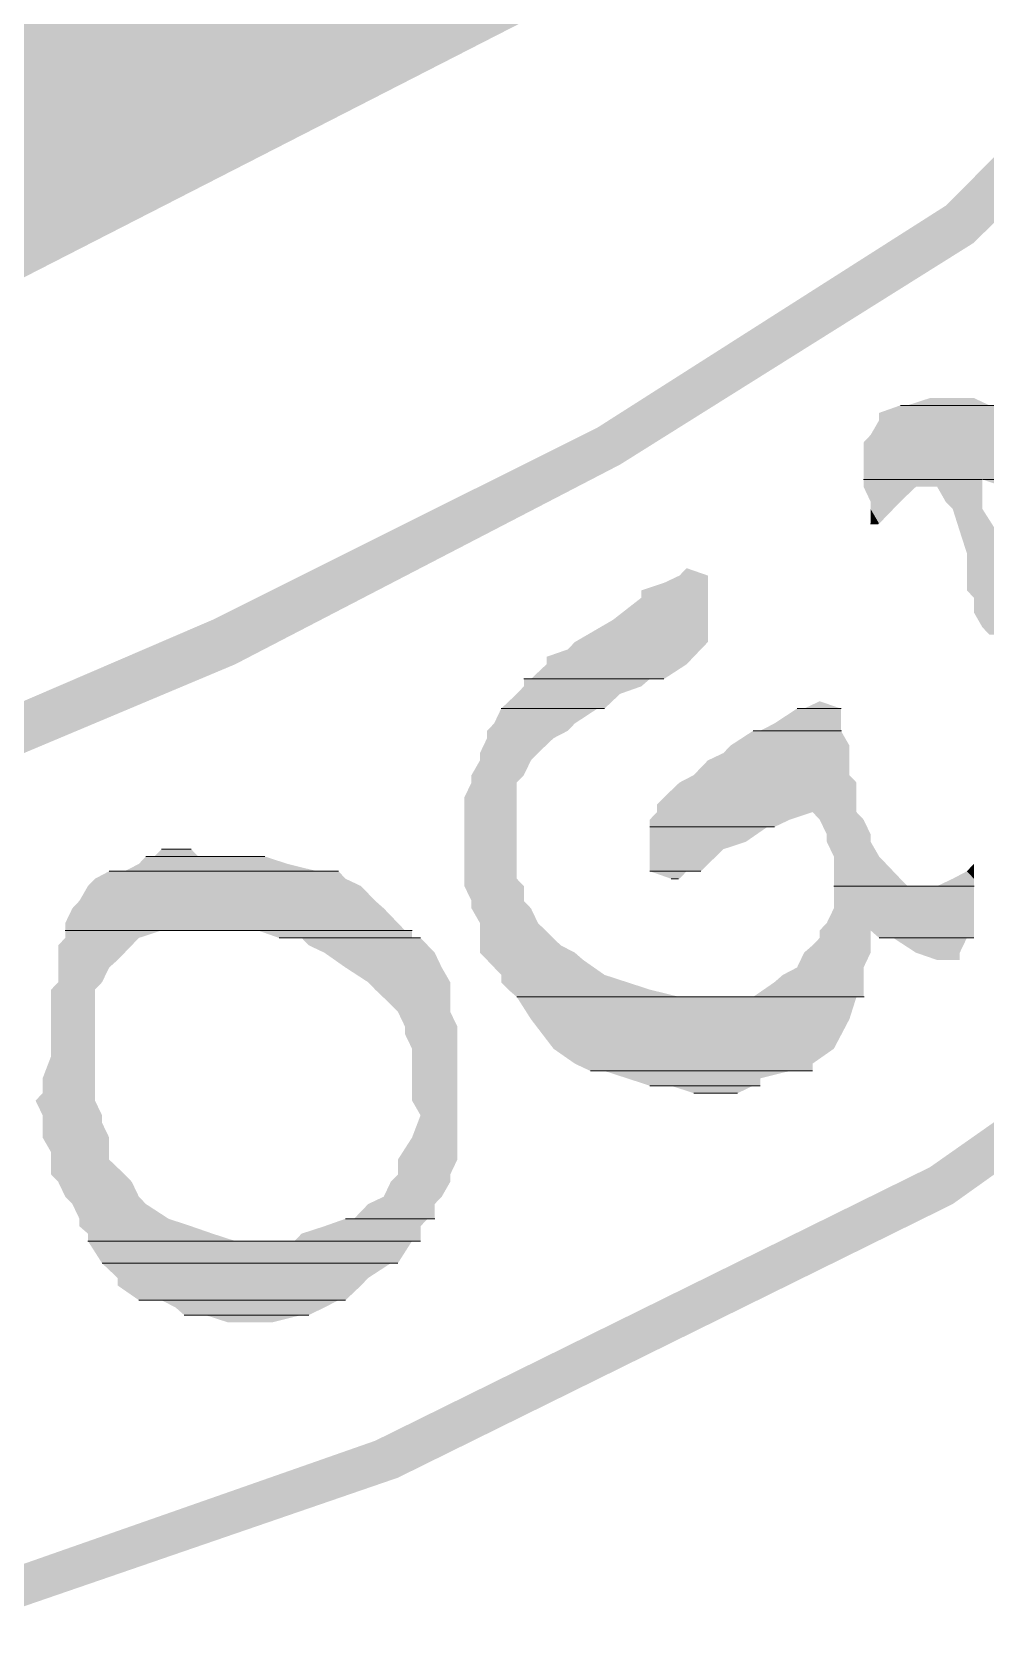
# Model space of a CAD drawing. Header units: inches. Extents: x 0.9 to 46, y 0.8 to 32.4.
# Drawn here: x 44.1417 to 44.3567, y 8.1548 to 8.5157 of the extents above; entities that cross this region are included whole.
import ezdxf

# ---------------------------------------------------------------- set-up
doc = ezdxf.new("R2010")
doc.units = ezdxf.units.IN
doc.header["$MEASUREMENT"] = 0
doc.layers.add('PDF_Geometry', color=7, linetype='Continuous')
doc.layers.add('PDF_Solid Fills', color=7, linetype='Continuous')

msp = doc.modelspace()

# ---------------------------------------------------------------- linework, layer by layer
at = {"layer": 'PDF_Geometry', "lineweight": 9}
for points in [[(44.33904, 8.43153), (44.33744, 8.43153), (44.35914, 8.43153)], [(44.33904, 8.43153), (44.35914, 8.43153)], [(44.32915, 8.41484), (44.35582, 8.41484)], [(44.32915, 8.41484), (44.35582, 8.41484)], [(44.32915, 8.41484), (44.35582, 8.41484)], [(44.32915, 8.41484), (44.35582, 8.41484)], [(44.35595, 8.41484), (44.38261, 8.41484)], [(44.35595, 8.41484), (44.38243, 8.41484)], [(44.33074, 8.40486), (44.33241, 8.40486)], [(44.25417, 8.36986), (44.25257, 8.36986), (44.28097, 8.36986)], [(44.25417, 8.36986), (44.28416, 8.36986), (44.28097, 8.36986)], [(44.24747, 8.36319), (44.26913, 8.36319)], [(44.24747, 8.36319), (44.27076, 8.36319), (44.26916, 8.36319)], [(44.31575, 8.36319), (44.31415, 8.36319), (44.32404, 8.36319)], [(44.31575, 8.36319), (44.32408, 8.36319)], [(44.30586, 8.35818), (44.30426, 8.35818), (44.32404, 8.35818)], [(44.30586, 8.35818), (44.32419, 8.35818)], [(44.28097, 8.33651), (44.30764, 8.33651)], [(44.28097, 8.33651), (44.30905, 8.33651), (44.30745, 8.33651)], [(44.1693, 8.32985), (44.16738, 8.32985), (44.19419, 8.32985)], [(44.1693, 8.32985), (44.19419, 8.32985)], [(44.17409, 8.3315), (44.1709, 8.3315), (44.17759, 8.3315)], [(44.161, 8.32653), (44.15909, 8.32653), (44.21078, 8.32653)], [(44.1626, 8.32653), (44.161, 8.32653), (44.20759, 8.32653)], [(44.161, 8.32653), (44.21078, 8.32653)], [(44.1626, 8.32653), (44.20759, 8.32653)], [(44.28097, 8.32653), (44.28931, 8.32653)], [(44.28097, 8.32653), (44.29245, 8.32653), (44.28926, 8.32653)], [(44.28576, 8.32484), (44.28743, 8.32484)], [(44.32245, 8.32318), (44.34412, 8.32318)], [(44.32245, 8.32318), (44.34414, 8.32318)], [(44.34574, 8.32318), (44.34414, 8.32318), (44.35403, 8.32318)], [(44.34574, 8.32318), (44.35408, 8.32318)], [(44.1492, 8.31319), (44.22586, 8.31319)], [(44.1492, 8.31319), (44.22586, 8.31319)], [(44.18749, 8.31319), (44.22737, 8.31319)], [(44.18749, 8.31319), (44.22737, 8.31319)], [(44.19738, 8.3115), (44.22928, 8.3115)], [(44.19738, 8.3115), (44.22928, 8.3115)], [(44.33266, 8.3115), (44.35244, 8.3115)], [(44.33266, 8.3115), (44.35403, 8.3115), (44.35244, 8.3115)], [(44.25098, 8.2982), (44.32764, 8.2982)], [(44.25098, 8.2982), (44.32915, 8.2982), (44.32755, 8.2982)], [(44.30426, 8.2982), (44.29916, 8.2982), (44.32915, 8.2982)], [(44.30426, 8.2982), (44.32926, 8.2982)], [(44.26757, 8.28151), (44.31415, 8.28151)], [(44.26757, 8.28151), (44.31766, 8.28151), (44.31415, 8.28151)], [(44.27076, 8.28151), (44.31242, 8.28151)], [(44.27076, 8.28151), (44.31415, 8.28151), (44.31255, 8.28151)], [(44.28097, 8.27819), (44.30426, 8.27819)], [(44.28097, 8.27819), (44.30586, 8.27819), (44.30426, 8.27819)], [(44.29086, 8.2765), (44.29916, 8.2765)], [(44.29086, 8.2765), (44.30075, 8.2765), (44.29916, 8.2765)], [(44.29405, 8.2765), (44.29916, 8.2765), (44.29597, 8.2765)], [(44.21429, 8.2482), (44.21237, 8.2482), (44.23088, 8.2482)], [(44.21429, 8.2482), (44.23247, 8.2482), (44.23088, 8.2482)], [(44.1543, 8.24319), (44.19764, 8.24319)], [(44.1543, 8.24319), (44.19738, 8.24319)], [(44.20088, 8.24319), (44.19738, 8.24319), (44.22737, 8.24319)], [(44.20088, 8.24319), (44.22928, 8.24319), (44.22737, 8.24319)], [(44.15749, 8.23818), (44.22249, 8.23818)], [(44.15749, 8.23818), (44.22418, 8.23818), (44.22258, 8.23818)], [(44.16579, 8.22985), (44.21078, 8.22985)], [(44.16579, 8.22985), (44.21237, 8.22985), (44.21078, 8.22985)], [(44.176, 8.2265), (44.20248, 8.2265)], [(44.176, 8.2265), (44.20408, 8.2265), (44.20248, 8.2265)]]:
    msp.add_lwpolyline(points, close=True, dxfattribs=at)
at = {"layer": 'PDF_Solid Fills', "lineweight": 9, "transparency": 33554559}
for points in [[(44.34765, 8.47652), (44.35403, 8.46819), (44.43412, 8.56317)], [(44.35403, 8.46819), (44.43412, 8.56317), (44.44241, 8.5565)], [(44.04742, 8.42486), (44.05093, 8.41484), (44.25257, 8.52983)], [(44.05093, 8.41484), (44.25257, 8.52983), (44.25927, 8.5215)], [(44.26916, 8.42652), (44.27427, 8.41819), (44.34765, 8.47652)], [(44.27427, 8.41819), (44.34765, 8.47652), (44.35403, 8.46819)], [(44.34414, 8.43319), (44.33904, 8.43153), (44.35754, 8.43153)], [(44.34414, 8.43319), (44.35403, 8.43319), (44.35754, 8.43153)], [(44.33744, 8.43153), (44.33266, 8.42984), (44.36073, 8.42984)], [(44.33266, 8.42984), (44.33266, 8.42818), (44.36424, 8.42818)], [(44.33266, 8.42984), (44.36073, 8.42984), (44.36424, 8.42818)], [(44.33744, 8.43153), (44.35914, 8.43153), (44.36073, 8.42984)], [(44.18238, 8.38319), (44.18749, 8.37317), (44.26916, 8.42652)], [(44.18749, 8.37317), (44.26916, 8.42652), (44.27427, 8.41819)], [(44.33266, 8.42818), (44.33074, 8.42486), (44.36743, 8.42486)], [(44.33266, 8.42818), (44.36424, 8.42818), (44.36743, 8.42486)], [(44.33074, 8.42486), (44.32915, 8.42317), (44.36935, 8.42317)], [(44.32915, 8.42317), (44.32915, 8.41985), (44.37414, 8.41985)], [(44.32915, 8.42317), (44.36935, 8.42317), (44.37414, 8.41985)], [(44.33074, 8.42486), (44.36743, 8.42486), (44.36935, 8.42317)], [(44.32915, 8.41985), (44.32915, 8.41484), (44.38083, 8.41484)], [(44.32915, 8.41985), (44.37414, 8.41985), (44.38083, 8.41484)], [(44.32915, 8.41484), (44.32915, 8.41318), (44.35595, 8.41318)], [(44.32915, 8.41484), (44.35595, 8.41484), (44.35595, 8.41318)], [(44.35595, 8.41484), (44.36073, 8.41318), (44.38753, 8.41318)], [(44.35595, 8.41484), (44.38243, 8.41484), (44.38753, 8.41318)], [(44.32915, 8.41318), (44.33074, 8.40983), (44.33744, 8.40983)], [(44.32915, 8.41318), (44.34095, 8.41318), (44.33744, 8.40983)], [(44.34574, 8.41318), (44.34765, 8.40983), (44.35595, 8.40983)], [(44.34574, 8.41318), (44.35595, 8.41318), (44.35595, 8.40983)], [(44.33074, 8.40983), (44.33074, 8.40817), (44.33585, 8.40817)], [(44.33074, 8.40983), (44.33744, 8.40983), (44.33585, 8.40817)], [(44.33074, 8.40817), (44.33074, 8.40486), (44.33266, 8.40486)], [(44.33074, 8.40817), (44.33585, 8.40817), (44.33266, 8.40486)], [(44.34765, 8.40983), (44.34925, 8.40817), (44.35595, 8.40817)], [(44.34765, 8.40983), (44.35595, 8.40983), (44.35595, 8.40817)], [(44.34925, 8.40817), (44.35084, 8.40316), (44.35914, 8.40316)], [(44.34925, 8.40817), (44.35595, 8.40817), (44.35914, 8.40316)], [(44.35084, 8.40316), (44.35244, 8.39819), (44.36073, 8.39819)], [(44.35084, 8.40316), (44.35914, 8.40316), (44.36073, 8.39819)], [(44.35244, 8.39819), (44.35244, 8.39484), (44.36073, 8.39484)], [(44.35244, 8.39819), (44.36073, 8.39819), (44.36073, 8.39484)], [(44.28767, 8.39318), (44.28416, 8.39152), (44.29405, 8.39152)], [(44.28926, 8.39484), (44.28767, 8.39318), (44.29405, 8.39318)], [(44.28767, 8.39318), (44.29405, 8.39318), (44.29405, 8.39152)], [(44.35244, 8.39484), (44.35244, 8.39318), (44.36265, 8.39318)], [(44.35244, 8.39484), (44.36073, 8.39484), (44.36265, 8.39318)], [(44.35244, 8.39318), (44.35244, 8.38983), (44.36424, 8.38983)], [(44.35244, 8.39318), (44.36265, 8.39318), (44.36424, 8.38983)], [(44.28416, 8.39152), (44.27905, 8.38983), (44.29405, 8.38983)], [(44.27905, 8.38983), (44.27905, 8.38817), (44.29405, 8.38817)], [(44.27905, 8.38983), (44.29405, 8.38983), (44.29405, 8.38817)], [(44.28416, 8.39152), (44.29405, 8.39152), (44.29405, 8.38983)], [(44.35244, 8.38983), (44.35403, 8.38817), (44.36424, 8.38817)], [(44.35244, 8.38983), (44.36424, 8.38983), (44.36424, 8.38817)], [(44.27905, 8.38817), (44.27267, 8.38319), (44.29405, 8.38319)], [(44.27905, 8.38817), (44.29405, 8.38817), (44.29405, 8.38319)], [(44.35403, 8.38817), (44.35403, 8.38485), (44.36584, 8.38485)], [(44.35403, 8.38817), (44.36424, 8.38817), (44.36584, 8.38485)], [(44.10102, 8.34819), (44.10421, 8.33817), (44.18238, 8.38319)], [(44.10421, 8.33817), (44.18238, 8.38319), (44.18749, 8.37317)], [(44.27267, 8.38319), (44.26406, 8.37818), (44.29405, 8.37818)], [(44.27267, 8.38319), (44.29405, 8.38319), (44.29405, 8.37818)], [(44.35403, 8.38485), (44.35595, 8.3815), (44.36584, 8.3815)], [(44.35403, 8.38485), (44.36584, 8.38485), (44.36584, 8.3815)], [(44.35595, 8.3815), (44.35754, 8.37984), (44.36584, 8.37984)], [(44.35595, 8.3815), (44.36584, 8.3815), (44.36584, 8.37984)], [(44.26247, 8.37652), (44.25768, 8.37486), (44.29086, 8.37486)], [(44.26406, 8.37818), (44.26247, 8.37652), (44.29245, 8.37652)], [(44.26247, 8.37652), (44.29245, 8.37652), (44.29086, 8.37486)], [(44.26406, 8.37818), (44.29405, 8.37818), (44.29245, 8.37652)], [(44.25768, 8.37317), (44.25417, 8.36986), (44.28416, 8.36986)], [(44.25768, 8.37486), (44.25768, 8.37317), (44.28926, 8.37317)], [(44.25768, 8.37486), (44.29086, 8.37486), (44.28926, 8.37317)], [(44.25768, 8.37317), (44.28926, 8.37317), (44.28416, 8.36986)], [(44.25257, 8.3682), (44.25098, 8.36651), (44.27427, 8.36651)], [(44.25257, 8.36986), (44.25257, 8.3682), (44.27905, 8.3682)], [(44.25257, 8.36986), (44.28097, 8.36986), (44.27905, 8.3682)], [(44.25257, 8.3682), (44.27905, 8.3682), (44.27427, 8.36651)], [(44.25098, 8.36651), (44.24747, 8.36319), (44.27076, 8.36319)], [(44.25098, 8.36651), (44.27427, 8.36651), (44.27076, 8.36319)], [(44.31926, 8.36485), (44.31575, 8.36319), (44.32404, 8.36319)], [(44.24747, 8.36319), (44.24587, 8.35984), (44.26406, 8.35984)], [(44.24747, 8.36319), (44.26916, 8.36319), (44.26406, 8.35984)], [(44.31415, 8.36319), (44.30905, 8.35984), (44.32404, 8.35984)], [(44.31415, 8.36319), (44.32404, 8.36319), (44.32404, 8.35984)], [(44.24587, 8.35984), (44.24428, 8.35818), (44.26247, 8.35818)], [(44.24428, 8.35818), (44.24428, 8.35652), (44.25927, 8.35652)], [(44.24428, 8.35818), (44.26247, 8.35818), (44.25927, 8.35652)], [(44.24587, 8.35984), (44.26406, 8.35984), (44.26247, 8.35818)], [(44.30426, 8.35818), (44.29916, 8.35486), (44.32596, 8.35486)], [(44.30426, 8.35818), (44.32404, 8.35818), (44.32596, 8.35486)], [(44.30905, 8.35984), (44.30586, 8.35818), (44.32404, 8.35818)], [(44.30905, 8.35984), (44.32404, 8.35984), (44.32404, 8.35818)], [(44.34414, 8.25984), (44.34925, 8.25152), (44.48421, 8.35818)], [(44.34925, 8.25152), (44.48421, 8.35818), (44.48931, 8.35151)], [(44.24428, 8.35652), (44.24268, 8.35317), (44.25576, 8.35317)], [(44.24428, 8.35652), (44.25927, 8.35652), (44.25576, 8.35317)], [(44.29916, 8.35486), (44.29756, 8.35317), (44.32596, 8.35317)], [(44.29916, 8.35486), (44.32596, 8.35486), (44.32596, 8.35317)], [(44.24268, 8.35151), (44.24077, 8.34819), (44.25257, 8.34819)], [(44.24268, 8.35317), (44.24268, 8.35151), (44.25417, 8.35151)], [(44.24268, 8.35317), (44.25576, 8.35317), (44.25417, 8.35151)], [(44.24268, 8.35151), (44.25417, 8.35151), (44.25257, 8.34819)], [(44.29405, 8.35151), (44.29086, 8.34819), (44.32596, 8.34819)], [(44.29756, 8.35317), (44.29405, 8.35151), (44.32596, 8.35151)], [(44.29405, 8.35151), (44.32596, 8.35151), (44.32596, 8.34819)], [(44.29756, 8.35317), (44.32596, 8.35317), (44.32596, 8.35151)], [(44.24077, 8.34653), (44.23917, 8.34318), (44.25098, 8.34318)], [(44.24077, 8.34819), (44.24077, 8.34653), (44.25098, 8.34653)], [(44.24077, 8.34819), (44.25257, 8.34819), (44.25098, 8.34653)], [(44.24077, 8.34653), (44.25098, 8.34653), (44.25098, 8.34318)], [(44.28767, 8.34653), (44.28416, 8.34318), (44.32755, 8.34318)], [(44.29086, 8.34819), (44.28767, 8.34653), (44.32755, 8.34653)], [(44.28767, 8.34653), (44.32755, 8.34653), (44.32755, 8.34318)], [(44.29086, 8.34819), (44.32596, 8.34819), (44.32755, 8.34653)], [(44.23917, 8.34318), (44.23917, 8.34152), (44.25098, 8.34152)], [(44.23917, 8.34318), (44.25098, 8.34318), (44.25098, 8.34152)], [(44.28416, 8.34318), (44.28257, 8.34152), (44.32755, 8.34152)], [(44.28416, 8.34318), (44.32755, 8.34318), (44.32755, 8.34152)], [(44.23917, 8.34152), (44.23917, 8.33817), (44.25098, 8.33817)], [(44.23917, 8.34152), (44.25098, 8.34152), (44.25098, 8.33817)], [(44.28257, 8.33986), (44.28097, 8.33817), (44.31255, 8.33817)], [(44.28257, 8.34152), (44.28257, 8.33986), (44.32755, 8.33986)], [(44.28257, 8.34152), (44.32755, 8.34152), (44.32755, 8.33986)], [(44.28257, 8.33986), (44.31766, 8.33986), (44.31255, 8.33817)], [(44.31766, 8.33986), (44.31926, 8.33817), (44.32915, 8.33817)], [(44.31766, 8.33986), (44.32755, 8.33986), (44.32915, 8.33817)], [(44.23917, 8.33817), (44.23917, 8.3332), (44.25098, 8.3332)], [(44.23917, 8.33817), (44.25098, 8.33817), (44.25098, 8.3332)], [(44.28097, 8.33817), (44.28097, 8.33651), (44.30905, 8.33651)], [(44.28097, 8.33817), (44.31255, 8.33817), (44.30905, 8.33651)], [(44.28097, 8.33651), (44.28097, 8.3332), (44.30267, 8.3332)], [(44.28097, 8.33651), (44.30745, 8.33651), (44.30267, 8.3332)], [(44.31926, 8.33817), (44.32085, 8.33485), (44.33074, 8.33485)], [(44.31926, 8.33817), (44.32915, 8.33817), (44.33074, 8.33485)], [(44.23917, 8.3332), (44.23917, 8.32819), (44.25098, 8.32819)], [(44.23917, 8.3332), (44.25098, 8.3332), (44.25098, 8.32819)], [(44.28097, 8.3332), (44.28097, 8.3315), (44.29756, 8.3315)], [(44.28097, 8.3332), (44.30267, 8.3332), (44.29756, 8.3315)], [(44.32085, 8.33485), (44.32085, 8.3332), (44.33074, 8.3332)], [(44.32085, 8.33485), (44.33074, 8.33485), (44.33074, 8.3332)], [(44.32085, 8.3332), (44.32245, 8.32985), (44.33266, 8.32985)], [(44.32085, 8.3332), (44.33074, 8.3332), (44.33266, 8.32985)], [(44.16579, 8.32819), (44.1626, 8.32653), (44.20599, 8.32653)], [(44.16738, 8.32985), (44.16579, 8.32819), (44.19929, 8.32819)], [(44.16579, 8.32819), (44.19929, 8.32819), (44.20599, 8.32653)], [(44.16738, 8.32985), (44.19419, 8.32985), (44.19929, 8.32819)], [(44.1709, 8.3315), (44.1693, 8.32985), (44.17919, 8.32985)], [(44.1709, 8.3315), (44.17759, 8.3315), (44.17919, 8.32985)], [(44.23917, 8.32819), (44.23917, 8.32484), (44.25098, 8.32484)], [(44.23917, 8.32819), (44.25098, 8.32819), (44.25098, 8.32484)], [(44.28097, 8.3315), (44.28097, 8.32653), (44.29245, 8.32653)], [(44.28097, 8.3315), (44.29756, 8.3315), (44.29245, 8.32653)], [(44.32245, 8.32985), (44.32245, 8.32819), (44.33425, 8.32819)], [(44.32245, 8.32985), (44.33266, 8.32985), (44.33425, 8.32819)], [(44.32245, 8.32819), (44.32245, 8.32484), (44.33744, 8.32484)], [(44.32245, 8.32819), (44.33425, 8.32819), (44.33744, 8.32484)], [(44.35403, 8.32819), (44.35244, 8.32653), (44.35403, 8.32653)], [(44.1559, 8.32484), (44.1543, 8.32318), (44.21588, 8.32318)], [(44.15909, 8.32653), (44.1559, 8.32484), (44.21237, 8.32484)], [(44.1559, 8.32484), (44.21237, 8.32484), (44.21588, 8.32318)], [(44.15909, 8.32653), (44.21078, 8.32653), (44.21237, 8.32484)], [(44.23917, 8.32484), (44.23917, 8.32318), (44.25257, 8.32318)], [(44.23917, 8.32484), (44.25098, 8.32484), (44.25257, 8.32318)], [(44.28097, 8.32653), (44.28576, 8.32484), (44.28767, 8.32484)], [(44.28097, 8.32653), (44.28926, 8.32653), (44.28767, 8.32484)], [(44.32245, 8.32484), (44.32245, 8.32318), (44.33904, 8.32318)], [(44.32245, 8.32484), (44.33744, 8.32484), (44.33904, 8.32318)], [(44.34925, 8.32484), (44.34574, 8.32318), (44.35403, 8.32318)], [(44.35244, 8.32653), (44.34925, 8.32484), (44.35403, 8.32484)], [(44.34925, 8.32484), (44.35403, 8.32484), (44.35403, 8.32318)], [(44.35244, 8.32653), (44.35403, 8.32653), (44.35403, 8.32484)], [(44.1543, 8.32318), (44.15239, 8.31986), (44.21907, 8.31986)], [(44.1543, 8.32318), (44.21588, 8.32318), (44.21907, 8.31986)], [(44.23917, 8.32318), (44.24077, 8.31986), (44.25257, 8.31986)], [(44.23917, 8.32318), (44.25257, 8.32318), (44.25257, 8.31986)], [(44.32245, 8.32318), (44.32245, 8.31986), (44.35403, 8.31986)], [(44.32245, 8.32318), (44.35403, 8.32318), (44.35403, 8.31986)], [(44.1508, 8.31817), (44.1492, 8.31485), (44.22418, 8.31485)], [(44.15239, 8.31986), (44.1508, 8.31817), (44.22099, 8.31817)], [(44.1508, 8.31817), (44.22099, 8.31817), (44.22418, 8.31485)], [(44.15239, 8.31986), (44.21907, 8.31986), (44.22099, 8.31817)], [(44.24077, 8.31986), (44.24077, 8.31817), (44.25417, 8.31817)], [(44.24077, 8.31986), (44.25257, 8.31986), (44.25417, 8.31817)], [(44.24077, 8.31817), (44.24268, 8.31485), (44.25576, 8.31485)], [(44.24077, 8.31817), (44.25417, 8.31817), (44.25576, 8.31485)], [(44.32245, 8.31817), (44.32085, 8.31485), (44.35403, 8.31485)], [(44.32245, 8.31986), (44.32245, 8.31817), (44.35403, 8.31817)], [(44.32245, 8.31986), (44.35403, 8.31986), (44.35403, 8.31817)], [(44.32245, 8.31817), (44.35403, 8.31817), (44.35403, 8.31485)], [(44.1492, 8.31485), (44.1492, 8.31319), (44.22577, 8.31319)], [(44.1492, 8.31485), (44.22418, 8.31485), (44.22577, 8.31319)], [(44.24268, 8.31485), (44.24268, 8.30984), (44.26087, 8.30984)], [(44.24268, 8.31485), (44.25576, 8.31485), (44.26087, 8.30984)], [(44.32085, 8.31485), (44.31926, 8.31319), (44.35403, 8.31319)], [(44.32085, 8.31485), (44.35403, 8.31485), (44.35403, 8.31319)], [(44.1492, 8.3115), (44.1476, 8.30984), (44.16419, 8.30984)], [(44.1492, 8.31319), (44.1492, 8.3115), (44.16579, 8.3115)], [(44.1492, 8.31319), (44.1709, 8.31319), (44.16579, 8.3115)], [(44.1492, 8.3115), (44.16579, 8.3115), (44.16419, 8.30984)], [(44.19259, 8.31319), (44.19738, 8.3115), (44.22737, 8.3115)], [(44.19259, 8.31319), (44.22737, 8.31319), (44.22737, 8.3115)], [(44.20248, 8.3115), (44.20408, 8.30984), (44.23088, 8.30984)], [(44.20248, 8.3115), (44.22928, 8.3115), (44.23088, 8.30984)], [(44.31926, 8.3115), (44.31766, 8.30984), (44.33074, 8.30984)], [(44.31926, 8.31319), (44.31926, 8.3115), (44.33074, 8.3115)], [(44.31926, 8.31319), (44.33074, 8.31319), (44.33074, 8.3115)], [(44.31926, 8.3115), (44.33074, 8.3115), (44.33074, 8.30984)], [(44.33074, 8.31319), (44.33266, 8.3115), (44.35403, 8.3115)], [(44.33074, 8.31319), (44.35403, 8.31319), (44.35403, 8.3115)], [(44.33585, 8.3115), (44.34095, 8.30818), (44.35084, 8.30818)], [(44.33585, 8.3115), (44.35244, 8.3115), (44.35084, 8.30818)], [(44.1476, 8.30984), (44.1476, 8.30652), (44.161, 8.30652)], [(44.1476, 8.30984), (44.16419, 8.30984), (44.161, 8.30652)], [(44.1476, 8.30652), (44.1476, 8.30483), (44.15909, 8.30483)], [(44.1476, 8.30652), (44.161, 8.30652), (44.15909, 8.30483)], [(44.20408, 8.30984), (44.20759, 8.30818), (44.23247, 8.30818)], [(44.20408, 8.30984), (44.23088, 8.30984), (44.23247, 8.30818)], [(44.20759, 8.30818), (44.21237, 8.30483), (44.23407, 8.30483)], [(44.20759, 8.30818), (44.23247, 8.30818), (44.23407, 8.30483)], [(44.24268, 8.30984), (44.24268, 8.30818), (44.26406, 8.30818)], [(44.24268, 8.30984), (44.26087, 8.30984), (44.26406, 8.30818)], [(44.24268, 8.30818), (44.24428, 8.30652), (44.26597, 8.30652)], [(44.24268, 8.30818), (44.26406, 8.30818), (44.26597, 8.30652)], [(44.24428, 8.30652), (44.24747, 8.30317), (44.27076, 8.30317)], [(44.24428, 8.30652), (44.26597, 8.30652), (44.27076, 8.30317)], [(44.31575, 8.30818), (44.31415, 8.30483), (44.32915, 8.30483)], [(44.31766, 8.30984), (44.31575, 8.30818), (44.33074, 8.30818)], [(44.31575, 8.30818), (44.33074, 8.30818), (44.32915, 8.30483)], [(44.31766, 8.30984), (44.33074, 8.30984), (44.33074, 8.30818)], [(44.34095, 8.30818), (44.34574, 8.30652), (44.35084, 8.30652)], [(44.34095, 8.30818), (44.35084, 8.30818), (44.35084, 8.30652)], [(44.1476, 8.30483), (44.1476, 8.30151), (44.15749, 8.30151)], [(44.1476, 8.30483), (44.15909, 8.30483), (44.15749, 8.30151)], [(44.21237, 8.30483), (44.21748, 8.30151), (44.23598, 8.30151)], [(44.21237, 8.30483), (44.23407, 8.30483), (44.23598, 8.30151)], [(44.24747, 8.30317), (44.24747, 8.30151), (44.27586, 8.30151)], [(44.24747, 8.30317), (44.27076, 8.30317), (44.27586, 8.30151)], [(44.31096, 8.30317), (44.30905, 8.30151), (44.32915, 8.30151)], [(44.31415, 8.30483), (44.31096, 8.30317), (44.32915, 8.30317)], [(44.31096, 8.30317), (44.32915, 8.30317), (44.32915, 8.30151)], [(44.31415, 8.30483), (44.32915, 8.30483), (44.32915, 8.30317)], [(44.1476, 8.30151), (44.14601, 8.29985), (44.1559, 8.29985)], [(44.14601, 8.29985), (44.14601, 8.2965), (44.1559, 8.2965)], [(44.14601, 8.29985), (44.1559, 8.29985), (44.1559, 8.2965)], [(44.1476, 8.30151), (44.15749, 8.30151), (44.1559, 8.29985)], [(44.21748, 8.30151), (44.21907, 8.29985), (44.23598, 8.29985)], [(44.21748, 8.30151), (44.23598, 8.30151), (44.23598, 8.29985)], [(44.21907, 8.29985), (44.22258, 8.2965), (44.23598, 8.2965)], [(44.21907, 8.29985), (44.23598, 8.29985), (44.23598, 8.2965)], [(44.24747, 8.30151), (44.24906, 8.29985), (44.28097, 8.29985)], [(44.24747, 8.30151), (44.27586, 8.30151), (44.28097, 8.29985)], [(44.24906, 8.29985), (44.25098, 8.2982), (44.28767, 8.2982)], [(44.24906, 8.29985), (44.28097, 8.29985), (44.28767, 8.2982)], [(44.30905, 8.30151), (44.30426, 8.2982), (44.32915, 8.2982)], [(44.30905, 8.30151), (44.32915, 8.30151), (44.32915, 8.2982)], [(44.14601, 8.2965), (44.14601, 8.28984), (44.1559, 8.28984)], [(44.14601, 8.2965), (44.1559, 8.2965), (44.1559, 8.28984)], [(44.22258, 8.2965), (44.22418, 8.29485), (44.23598, 8.29485)], [(44.22258, 8.2965), (44.23598, 8.2965), (44.23598, 8.29485)], [(44.25098, 8.2982), (44.25417, 8.29319), (44.32596, 8.29319)], [(44.25098, 8.2982), (44.32755, 8.2982), (44.32596, 8.29319)], [(44.22418, 8.29485), (44.22577, 8.29153), (44.23758, 8.29153)], [(44.22418, 8.29485), (44.23598, 8.29485), (44.23758, 8.29153)], [(44.25417, 8.29319), (44.25927, 8.28652), (44.32245, 8.28652)], [(44.25417, 8.29319), (44.32596, 8.29319), (44.32245, 8.28652)], [(44.14601, 8.28984), (44.14601, 8.28486), (44.1559, 8.28486)], [(44.14601, 8.28984), (44.1559, 8.28984), (44.1559, 8.28486)], [(44.22577, 8.29153), (44.22577, 8.28984), (44.23758, 8.28984)], [(44.22577, 8.29153), (44.23758, 8.29153), (44.23758, 8.28984)], [(44.22577, 8.28984), (44.22737, 8.28652), (44.23758, 8.28652)], [(44.22577, 8.28984), (44.23758, 8.28984), (44.23758, 8.28652)], [(44.14601, 8.28486), (44.14409, 8.27985), (44.1559, 8.27985)], [(44.14601, 8.28486), (44.1559, 8.28486), (44.1559, 8.27985)], [(44.22737, 8.28652), (44.22737, 8.28486), (44.23758, 8.28486)], [(44.22737, 8.28652), (44.23758, 8.28652), (44.23758, 8.28486)], [(44.22737, 8.28486), (44.22737, 8.28151), (44.23758, 8.28151)], [(44.22737, 8.28486), (44.23758, 8.28486), (44.23758, 8.28151)], [(44.25927, 8.28652), (44.26406, 8.28317), (44.31766, 8.28317)], [(44.25927, 8.28652), (44.32245, 8.28652), (44.31766, 8.28317)], [(44.22737, 8.28151), (44.22737, 8.27484), (44.23758, 8.27484)], [(44.22737, 8.28151), (44.23758, 8.28151), (44.23758, 8.27484)], [(44.26406, 8.28317), (44.26757, 8.28151), (44.31766, 8.28151)], [(44.26406, 8.28317), (44.31766, 8.28317), (44.31766, 8.28151)], [(44.27076, 8.28151), (44.27586, 8.27985), (44.30586, 8.27985)], [(44.27076, 8.28151), (44.31255, 8.28151), (44.30586, 8.27985)], [(44.14409, 8.27985), (44.14409, 8.2765), (44.1559, 8.2765)], [(44.14409, 8.27985), (44.1559, 8.27985), (44.1559, 8.2765)], [(44.27586, 8.27985), (44.28097, 8.27819), (44.30586, 8.27819)], [(44.27586, 8.27985), (44.30586, 8.27985), (44.30586, 8.27819)], [(44.28576, 8.27819), (44.29086, 8.2765), (44.30075, 8.2765)], [(44.28576, 8.27819), (44.30426, 8.27819), (44.30075, 8.2765)], [(44.14409, 8.2765), (44.1425, 8.27484), (44.1559, 8.27484)], [(44.1425, 8.27484), (44.14409, 8.27152), (44.15749, 8.27152)], [(44.1425, 8.27484), (44.1559, 8.27484), (44.15749, 8.27152)], [(44.14409, 8.2765), (44.1559, 8.2765), (44.1559, 8.27484)], [(44.22737, 8.27484), (44.22928, 8.27152), (44.23758, 8.27152)], [(44.22737, 8.27484), (44.23758, 8.27484), (44.23758, 8.27152)], [(44.14409, 8.27152), (44.14409, 8.26983), (44.15749, 8.26983)], [(44.14409, 8.27152), (44.15749, 8.27152), (44.15749, 8.26983)], [(44.22928, 8.27152), (44.22737, 8.26651), (44.23758, 8.26651)], [(44.22928, 8.27152), (44.23758, 8.27152), (44.23758, 8.26651)], [(44.14409, 8.26983), (44.14409, 8.26651), (44.15909, 8.26651)], [(44.14409, 8.26983), (44.15749, 8.26983), (44.15909, 8.26651)], [(44.14409, 8.26651), (44.14601, 8.26319), (44.15909, 8.26319)], [(44.14409, 8.26651), (44.15909, 8.26651), (44.15909, 8.26319)], [(44.14601, 8.26319), (44.14601, 8.26154), (44.15909, 8.26154)], [(44.14601, 8.26319), (44.15909, 8.26319), (44.15909, 8.26154)], [(44.22737, 8.26651), (44.22418, 8.26154), (44.23758, 8.26154)], [(44.22737, 8.26651), (44.23758, 8.26651), (44.23758, 8.26154)], [(44.14601, 8.26154), (44.14601, 8.25819), (44.1626, 8.25819)], [(44.14601, 8.26154), (44.15909, 8.26154), (44.1626, 8.25819)], [(44.21907, 8.19817), (44.22418, 8.18984), (44.34414, 8.25984)], [(44.22418, 8.26154), (44.22418, 8.25819), (44.23598, 8.25819)], [(44.22418, 8.26154), (44.23758, 8.26154), (44.23598, 8.25819)], [(44.22418, 8.18984), (44.34414, 8.25984), (44.34925, 8.25152)], [(44.14601, 8.25819), (44.1476, 8.25653), (44.16419, 8.25653)], [(44.14601, 8.25819), (44.1626, 8.25819), (44.16419, 8.25653)], [(44.1476, 8.25653), (44.1492, 8.25318), (44.16579, 8.25318)], [(44.1476, 8.25653), (44.16419, 8.25653), (44.16579, 8.25318)], [(44.22258, 8.25653), (44.22099, 8.25318), (44.23407, 8.25318)], [(44.22418, 8.25819), (44.22258, 8.25653), (44.23598, 8.25653)], [(44.22258, 8.25653), (44.23598, 8.25653), (44.23407, 8.25318)], [(44.22418, 8.25819), (44.23598, 8.25819), (44.23598, 8.25653)], [(44.1492, 8.25318), (44.1508, 8.25152), (44.16738, 8.25152)], [(44.1492, 8.25318), (44.16579, 8.25318), (44.16738, 8.25152)], [(44.22099, 8.25318), (44.21748, 8.25152), (44.23247, 8.25152)], [(44.22099, 8.25318), (44.23407, 8.25318), (44.23247, 8.25152)], [(44.1508, 8.25152), (44.15239, 8.2482), (44.17249, 8.2482)], [(44.1508, 8.25152), (44.16738, 8.25152), (44.17249, 8.2482)], [(44.21748, 8.25152), (44.21429, 8.2482), (44.23247, 8.2482)], [(44.21748, 8.25152), (44.23247, 8.25152), (44.23247, 8.2482)], [(44.15239, 8.2482), (44.15239, 8.24651), (44.17759, 8.24651)], [(44.15239, 8.2482), (44.17249, 8.2482), (44.17759, 8.24651)], [(44.15239, 8.24651), (44.1543, 8.24485), (44.18238, 8.24485)], [(44.15239, 8.24651), (44.17759, 8.24651), (44.18238, 8.24485)], [(44.20759, 8.24651), (44.20248, 8.24485), (44.22928, 8.24485)], [(44.21237, 8.2482), (44.20759, 8.24651), (44.22928, 8.24651)], [(44.20759, 8.24651), (44.22928, 8.24651), (44.22928, 8.24485)], [(44.21237, 8.2482), (44.23088, 8.2482), (44.22928, 8.24651)], [(44.1543, 8.24485), (44.1543, 8.24319), (44.18749, 8.24319)], [(44.1543, 8.24485), (44.18238, 8.24485), (44.18749, 8.24319)], [(44.1543, 8.24319), (44.15749, 8.23818), (44.22418, 8.23818)], [(44.1543, 8.24319), (44.22737, 8.24319), (44.22418, 8.23818)], [(44.20248, 8.24485), (44.20088, 8.24319), (44.22928, 8.24319)], [(44.20248, 8.24485), (44.22928, 8.24485), (44.22928, 8.24319)], [(44.15749, 8.23818), (44.161, 8.23486), (44.21748, 8.23486)], [(44.15749, 8.23818), (44.22258, 8.23818), (44.21748, 8.23486)], [(44.161, 8.23486), (44.161, 8.23317), (44.21588, 8.23317)], [(44.161, 8.23486), (44.21748, 8.23486), (44.21588, 8.23317)], [(44.161, 8.23317), (44.16579, 8.22985), (44.21237, 8.22985)], [(44.161, 8.23317), (44.21588, 8.23317), (44.21237, 8.22985)], [(44.1709, 8.22985), (44.17409, 8.22819), (44.20759, 8.22819)], [(44.1709, 8.22985), (44.21078, 8.22985), (44.20759, 8.22819)], [(44.17409, 8.22819), (44.176, 8.2265), (44.20408, 8.2265)], [(44.17409, 8.22819), (44.20759, 8.22819), (44.20408, 8.2265)], [(44.18078, 8.2265), (44.18589, 8.22484), (44.19578, 8.22484)], [(44.18078, 8.2265), (44.20248, 8.2265), (44.19578, 8.22484)], [(44.11921, 8.1632), (44.1224, 8.15484), (44.21907, 8.19817)], [(44.1224, 8.15484), (44.21907, 8.19817), (44.22418, 8.18984)]]:
    msp.add_solid(points, dxfattribs=at)
at = {"layer": 'PDF_Solid Fills', "color": 9, "lineweight": 9, "true_color": 0xc0c0c0, "transparency": 33554559}
msp.add_solid([(44.04933, 8.52651), (44.25576, 8.52651), (44.04933, 8.41985)], dxfattribs=at)

doc.saveas('drawing.dxf')
